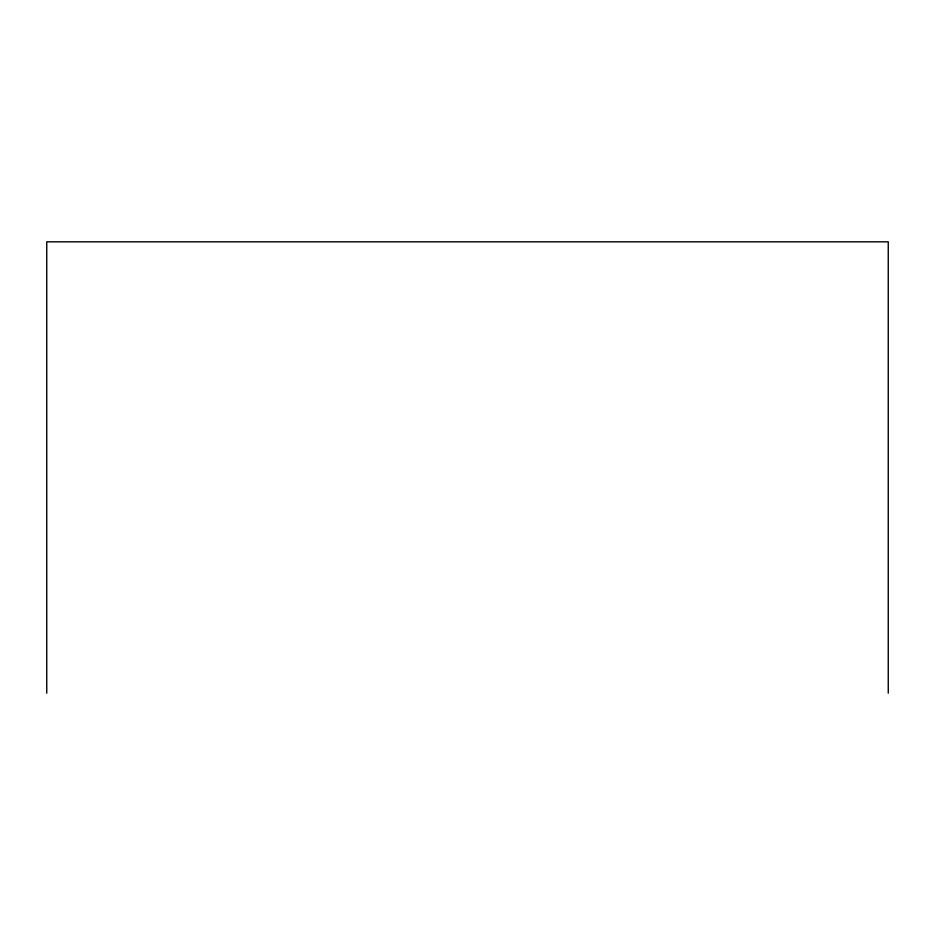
<?xml version="1.0" encoding="UTF-8"?>
<svg xmlns="http://www.w3.org/2000/svg" width="935" height="935" viewBox="0 0 935 935"><rect width="100%" height="100%" fill="white"/><g stroke="black" fill="none" stroke-linecap="round" stroke-linejoin="round"><path stroke-width="1.4" d="M888.25 693.174L888.25 241.826L46.75 241.826L46.75 693.174"/></g></svg>
